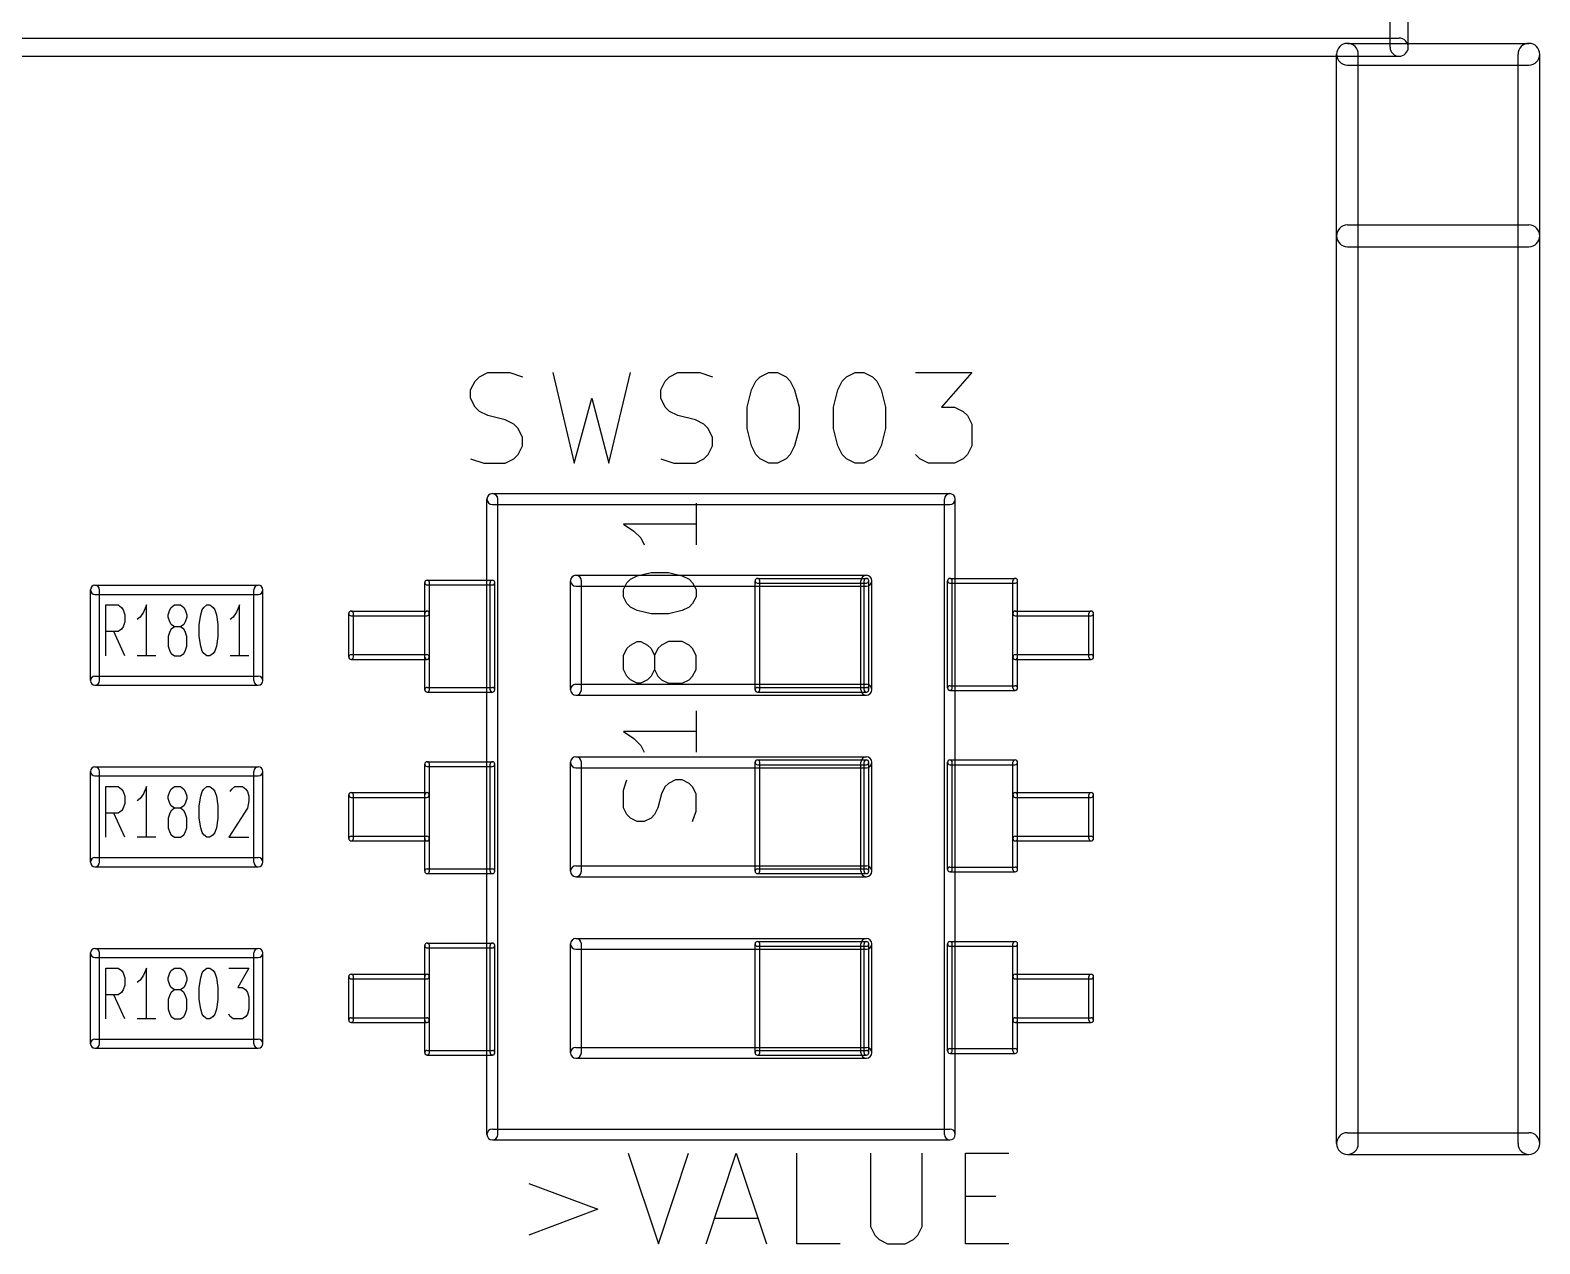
# Model space of a CAD drawing. Extents: x -29274 to 69862, y 23709 to 162744.
# Drawn here: x 52344 to 60660, y 43068 to 49752 of the extents above; entities that cross this region are included whole.
import ezdxf

# ---------------------------------------------------------------- set-up
doc = ezdxf.new("R2010")
doc.units = 0
doc.layers.add('BLACK', color=1, linetype='CONTINUOUS')

msp = doc.modelspace()

# ---------------------------------------------------------------- linework, layer by layer
at = {"layer": 'BLACK'}
for p, q in [((59835, 49659), (59835, 66981)), ((59935, 49659), (59935, 66981)), ((26815, 49709), (59885, 49709)), ((59600, 49680), (60600, 49680)), ((26815, 49609), (59885, 49609)), ((59540, 43620), (59540, 49620)), ((59660, 43620), (59660, 49620)), ((60540, 43620), (60540, 49620)), ((60660, 43620), (60660, 49620)), ((59600, 49560), (60600, 49560)), ((59600, 48680), (60600, 48680)), ((59600, 48560), (60600, 48560)), ((54770, 47772), (54794, 47820)), ((54794, 47820), (54818, 47844)), ((54818, 47844), (54865, 47868)), ((54865, 47868), (54985, 47868)), ((54985, 47868), (55056, 47844)), ((55222, 47868), (55341, 47368)), ((55532, 47368), (55651, 47868)), ((55817, 47772), (55841, 47820)), ((55841, 47820), (55865, 47844)), ((55865, 47844), (55912, 47868)), ((55912, 47868), (56032, 47868)), ((56032, 47868), (56103, 47844)), ((56317, 47772), (56341, 47820)), ((56341, 47820), (56365, 47844)), ((56365, 47844), (56412, 47868)), ((56412, 47868), (56460, 47868)), ((56460, 47868), (56508, 47844)), ((56508, 47844), (56531, 47820)), ((56531, 47820), (56555, 47772)), ((56793, 47772), (56817, 47820)), ((56817, 47820), (56841, 47844)), ((56841, 47844), (56888, 47868)), ((56888, 47868), (56936, 47868)), ((56936, 47868), (56984, 47844)), ((56984, 47844), (57007, 47820)), ((57007, 47820), (57031, 47772)), ((57221, 47868), (57531, 47868)), ((57531, 47868), (57364, 47677)), ((54770, 47725), (54770, 47772)), ((55817, 47725), (55817, 47772)), ((56293, 47677), (56317, 47772)), ((56555, 47772), (56579, 47677)), ((56769, 47677), (56793, 47772)), ((57031, 47772), (57055, 47677)), ((54794, 47677), (54770, 47725)), ((54818, 47653), (54794, 47677)), ((55341, 47368), (55437, 47725)), ((55437, 47725), (55532, 47368)), ((55841, 47677), (55817, 47725)), ((55865, 47653), (55841, 47677)), ((56293, 47558), (56293, 47677)), ((56579, 47677), (56579, 47558)), ((56769, 47558), (56769, 47677)), ((57055, 47677), (57055, 47558)), ((57364, 47677), (57436, 47677)), ((57436, 47677), (57483, 47653)), ((54865, 47630), (54818, 47653)), ((54961, 47606), (54865, 47630)), ((55008, 47582), (54961, 47606)), ((55032, 47558), (55008, 47582)), ((55912, 47630), (55865, 47653)), ((56008, 47606), (55912, 47630)), ((56055, 47582), (56008, 47606)), ((56079, 47558), (56055, 47582)), ((57483, 47653), (57507, 47630)), ((57507, 47630), (57531, 47582)), ((57531, 47582), (57531, 47463)), ((55056, 47510), (55032, 47558)), ((55056, 47463), (55056, 47510)), ((56103, 47510), (56079, 47558)), ((56103, 47463), (56103, 47510)), ((56317, 47463), (56293, 47558)), ((56579, 47558), (56555, 47463)), ((56793, 47463), (56769, 47558)), ((57055, 47558), (57031, 47463)), ((55008, 47391), (55032, 47415)), ((55032, 47415), (55056, 47463)), ((56055, 47391), (56079, 47415)), ((56079, 47415), (56103, 47463)), ((56341, 47415), (56317, 47463)), ((56365, 47391), (56341, 47415)), ((56531, 47415), (56508, 47391)), ((56555, 47463), (56531, 47415)), ((56817, 47415), (56793, 47463)), ((56841, 47391), (56817, 47415)), ((57007, 47415), (56984, 47391)), ((57031, 47463), (57007, 47415)), ((57245, 47391), (57221, 47415)), ((57507, 47415), (57483, 47391)), ((57531, 47463), (57507, 47415)), ((54770, 47391), (54842, 47368)), ((54842, 47368), (54961, 47368)), ((54961, 47368), (55008, 47391)), ((55817, 47391), (55889, 47368)), ((55889, 47368), (56008, 47368)), ((56008, 47368), (56055, 47391)), ((56412, 47368), (56365, 47391)), ((56460, 47368), (56412, 47368)), ((56508, 47391), (56460, 47368)), ((56888, 47368), (56841, 47391)), ((56936, 47368), (56888, 47368)), ((56984, 47391), (56936, 47368)), ((57293, 47368), (57245, 47391)), ((57436, 47368), (57293, 47368)), ((57483, 47391), (57436, 47368)), ((54860, 43670), (54860, 47170)), ((54890, 47200), (57410, 47200)), ((54920, 43670), (54920, 47170)), ((57380, 43670), (57380, 47170)), ((57440, 43670), (57440, 47170)), ((54890, 47140), (57410, 47140)), ((56012, 47147), (56012, 46918)), ((56012, 47032), (55612, 47032)), ((55612, 47032), (55669, 46994)), ((55669, 46994), (55707, 46956)), ((55707, 46956), (55726, 46918)), ((55350, 46750), (56950, 46750)), ((55650, 46728), (55688, 46747)), ((55688, 46747), (55764, 46766)), ((55764, 46766), (55860, 46766)), ((55860, 46766), (55936, 46747)), ((55936, 46747), (55974, 46728)), ((52675, 46170), (52675, 46670)), ((52700, 46695), (53600, 46695)), ((52725, 46170), (52725, 46670)), ((53575, 46170), (53575, 46670)), ((53625, 46170), (53625, 46670)), ((54517, 46120), (54517, 46710)), ((54530, 46723), (54890, 46723)), ((54530, 46697), (54890, 46697)), ((54543, 46120), (54543, 46710)), ((54877, 46120), (54877, 46710)), ((54903, 46120), (54903, 46710)), ((55320, 46120), (55320, 46720)), ((55350, 46690), (56950, 46690)), ((55380, 46120), (55380, 46720)), ((55612, 46671), (55631, 46709)), ((55612, 46632), (55612, 46671)), ((55631, 46709), (55650, 46728)), ((55974, 46728), (55993, 46709)), ((55993, 46709), (56012, 46671)), ((56012, 46671), (56012, 46632)), ((56337, 46120), (56337, 46720)), ((56350, 46733), (56950, 46733)), ((56350, 46707), (56950, 46707)), ((56363, 46120), (56363, 46720)), ((56920, 46120), (56920, 46720)), ((56937, 46120), (56937, 46720)), ((56963, 46120), (56963, 46720)), ((56980, 46120), (56980, 46720)), ((57397, 46130), (57397, 46720)), ((57410, 46733), (57770, 46733)), ((57410, 46707), (57770, 46707)), ((57423, 46130), (57423, 46720)), ((57757, 46130), (57757, 46720)), ((57783, 46130), (57783, 46720)), ((52700, 46645), (53600, 46645)), ((52761, 46307), (52761, 46587)), ((52761, 46587), (52829, 46587)), ((52829, 46587), (52847, 46573)), ((52847, 46573), (52855, 46560)), ((52984, 46587), (52967, 46547)), ((52984, 46307), (52984, 46587)), ((53112, 46560), (53120, 46573)), ((53120, 46573), (53138, 46587)), ((53138, 46587), (53172, 46587)), ((53172, 46587), (53189, 46573)), ((53189, 46573), (53198, 46560)), ((53291, 46560), (53300, 46573)), ((53300, 46573), (53317, 46587)), ((53317, 46587), (53334, 46587)), ((53334, 46587), (53351, 46573)), ((53351, 46573), (53360, 46560)), ((53497, 46587), (53480, 46547)), ((53497, 46307), (53497, 46587)), ((55631, 46594), (55612, 46632)), ((55650, 46575), (55631, 46594)), ((55688, 46556), (55650, 46575)), ((55974, 46575), (55936, 46556)), ((55993, 46594), (55974, 46575)), ((56012, 46632), (55993, 46594)), ((52855, 46560), (52864, 46533)), ((52864, 46493), (52855, 46467)), ((52864, 46533), (52864, 46493)), ((52949, 46520), (52932, 46507)), ((52967, 46547), (52949, 46520)), ((53103, 46533), (53112, 46560)), ((53103, 46520), (53103, 46533)), ((53112, 46493), (53103, 46520)), ((53120, 46480), (53112, 46493)), ((53198, 46493), (53189, 46480)), ((53198, 46560), (53206, 46533)), ((53206, 46520), (53198, 46493)), ((53206, 46533), (53206, 46520)), ((53274, 46480), (53283, 46533)), ((53283, 46533), (53291, 46560)), ((53360, 46560), (53369, 46533)), ((53369, 46533), (53377, 46480)), ((53462, 46520), (53445, 46507)), ((53480, 46547), (53462, 46520)), ((54098, 46300), (54098, 46540)), ((54111, 46553), (54529, 46553)), ((54111, 46527), (54529, 46527)), ((54124, 46300), (54124, 46540)), ((54517, 46300), (54517, 46540)), ((54543, 46300), (54543, 46540)), ((55764, 46537), (55688, 46556)), ((55860, 46537), (55764, 46537)), ((55936, 46556), (55860, 46537)), ((57757, 46300), (57757, 46540)), ((57770, 46553), (58188, 46553)), ((57770, 46527), (58188, 46527)), ((57783, 46300), (57783, 46540)), ((58176, 46300), (58176, 46540)), ((58202, 46300), (58202, 46540)), ((52829, 46440), (52761, 46440)), ((52864, 46307), (52804, 46440)), ((52847, 46453), (52829, 46440)), ((52855, 46467), (52847, 46453)), ((53112, 46440), (53103, 46413)), ((53103, 46413), (53103, 46360)), ((53120, 46453), (53112, 46440)), ((53138, 46467), (53120, 46480)), ((53138, 46467), (53120, 46453)), ((53172, 46467), (53138, 46467)), ((53189, 46480), (53172, 46467)), ((53189, 46453), (53172, 46467)), ((53198, 46440), (53189, 46453)), ((53206, 46413), (53198, 46440)), ((53206, 46360), (53206, 46413)), ((53274, 46413), (53274, 46480)), ((53283, 46360), (53274, 46413)), ((53377, 46413), (53369, 46360)), ((53377, 46480), (53377, 46413)), ((53103, 46360), (53112, 46333)), ((53112, 46333), (53120, 46320)), ((53189, 46320), (53198, 46333)), ((53198, 46333), (53206, 46360)), ((53291, 46333), (53283, 46360)), ((53300, 46320), (53291, 46333)), ((53360, 46333), (53351, 46320)), ((53369, 46360), (53360, 46333)), ((55612, 46309), (55631, 46347)), ((55631, 46347), (55650, 46366)), ((55650, 46366), (55688, 46385)), ((55688, 46385), (55707, 46385)), ((55707, 46385), (55745, 46366)), ((55745, 46366), (55764, 46347)), ((55764, 46347), (55783, 46309)), ((55802, 46347), (55783, 46309)), ((55821, 46366), (55802, 46347)), ((55860, 46385), (55821, 46366)), ((55936, 46385), (55860, 46385)), ((55974, 46366), (55936, 46385)), ((55993, 46347), (55974, 46366)), ((56012, 46309), (55993, 46347)), ((53035, 46307), (52932, 46307)), ((53120, 46320), (53138, 46307)), ((53138, 46307), (53172, 46307)), ((53172, 46307), (53189, 46320)), ((53317, 46307), (53300, 46320)), ((53334, 46307), (53317, 46307)), ((53351, 46320), (53334, 46307)), ((53548, 46307), (53445, 46307)), ((54111, 46313), (54529, 46313)), ((54111, 46287), (54529, 46287)), ((55612, 46232), (55612, 46309)), ((55783, 46309), (55783, 46232)), ((56012, 46232), (56012, 46309)), ((57770, 46313), (58188, 46313)), ((57770, 46287), (58188, 46287)), ((52700, 46195), (53600, 46195)), ((55631, 46194), (55612, 46232)), ((55650, 46175), (55631, 46194)), ((55688, 46156), (55650, 46175)), ((55745, 46175), (55707, 46156)), ((55764, 46194), (55745, 46175)), ((55783, 46232), (55764, 46194)), ((55783, 46232), (55802, 46194)), ((55802, 46194), (55821, 46175)), ((55821, 46175), (55860, 46156)), ((55936, 46156), (55974, 46175)), ((55974, 46175), (55993, 46194)), ((55993, 46194), (56012, 46232)), ((52700, 46145), (53600, 46145)), ((54530, 46133), (54890, 46133)), ((54530, 46107), (54890, 46107)), ((55350, 46150), (56950, 46150)), ((55350, 46090), (56950, 46090)), ((55707, 46156), (55688, 46156)), ((55860, 46156), (55936, 46156)), ((56350, 46133), (56950, 46133)), ((56350, 46107), (56950, 46107)), ((57410, 46142), (57770, 46142)), ((57410, 46116), (57770, 46116)), ((56012, 46004), (56012, 45775)), ((56012, 45889), (55612, 45889)), ((55612, 45889), (55669, 45851)), ((55669, 45851), (55707, 45813)), ((55350, 45750), (56950, 45750)), ((55707, 45813), (55726, 45775)), ((52675, 45170), (52675, 45670)), ((52700, 45695), (53600, 45695)), ((52725, 45170), (52725, 45670)), ((53575, 45170), (53575, 45670)), ((53625, 45170), (53625, 45670)), ((54517, 45120), (54517, 45710)), ((54530, 45723), (54890, 45723)), ((54530, 45697), (54890, 45697)), ((54543, 45120), (54543, 45710)), ((54877, 45120), (54877, 45710)), ((54903, 45120), (54903, 45710)), ((55320, 45120), (55320, 45720)), ((55350, 45690), (56950, 45690)), ((55380, 45120), (55380, 45720)), ((56337, 45120), (56337, 45720)), ((56350, 45733), (56950, 45733)), ((56350, 45707), (56950, 45707)), ((56363, 45120), (56363, 45720)), ((56920, 45120), (56920, 45720)), ((56937, 45120), (56937, 45720)), ((56963, 45120), (56963, 45720)), ((56980, 45120), (56980, 45720)), ((57397, 45130), (57397, 45720)), ((57410, 45733), (57770, 45733)), ((57410, 45707), (57770, 45707)), ((57423, 45130), (57423, 45720)), ((57757, 45130), (57757, 45720)), ((57783, 45130), (57783, 45720)), ((52700, 45645), (53600, 45645)), ((52761, 45307), (52761, 45587)), ((52761, 45587), (52829, 45587)), ((52829, 45587), (52847, 45573)), ((52984, 45587), (52967, 45547)), ((52984, 45307), (52984, 45587)), ((53120, 45573), (53138, 45587)), ((53138, 45587), (53172, 45587)), ((53172, 45587), (53189, 45573)), ((53300, 45573), (53317, 45587)), ((53317, 45587), (53334, 45587)), ((53334, 45587), (53351, 45573)), ((53454, 45573), (53471, 45587)), ((53471, 45587), (53514, 45587)), ((53514, 45587), (53531, 45573)), ((55612, 45566), (55631, 45623)), ((55840, 45585), (55821, 45547)), ((55860, 45604), (55840, 45585)), ((55898, 45623), (55860, 45604)), ((55936, 45623), (55898, 45623)), ((55974, 45604), (55936, 45623)), ((55993, 45585), (55974, 45604)), ((56012, 45547), (55993, 45585)), ((52847, 45573), (52855, 45560)), ((52855, 45560), (52864, 45533)), ((52864, 45493), (52855, 45467)), ((52864, 45533), (52864, 45493)), ((52949, 45520), (52932, 45507)), ((52967, 45547), (52949, 45520)), ((53103, 45533), (53112, 45560)), ((53103, 45520), (53103, 45533)), ((53112, 45493), (53103, 45520)), ((53112, 45560), (53120, 45573)), ((53120, 45480), (53112, 45493)), ((53189, 45573), (53198, 45560)), ((53198, 45493), (53189, 45480)), ((53198, 45560), (53206, 45533)), ((53206, 45520), (53198, 45493)), ((53206, 45533), (53206, 45520)), ((53274, 45480), (53283, 45533)), ((53283, 45533), (53291, 45560)), ((53291, 45560), (53300, 45573)), ((53351, 45573), (53360, 45560)), ((53360, 45560), (53369, 45533)), ((53369, 45533), (53377, 45480)), ((53445, 45560), (53454, 45573)), ((53531, 45573), (53540, 45560)), ((53540, 45560), (53548, 45533)), ((53548, 45507), (53540, 45467)), ((53548, 45533), (53548, 45507)), ((54098, 45300), (54098, 45540)), ((54111, 45553), (54529, 45553)), ((54111, 45527), (54529, 45527)), ((54124, 45300), (54124, 45540)), ((54517, 45300), (54517, 45540)), ((54543, 45300), (54543, 45540)), ((55612, 45470), (55612, 45566)), ((55821, 45547), (55802, 45470)), ((56012, 45451), (56012, 45547)), ((57757, 45300), (57757, 45540)), ((57770, 45553), (58188, 45553)), ((57770, 45527), (58188, 45527)), ((57783, 45300), (57783, 45540)), ((58176, 45300), (58176, 45540)), ((58202, 45300), (58202, 45540)), ((52829, 45440), (52761, 45440)), ((52864, 45307), (52804, 45440)), ((52847, 45453), (52829, 45440)), ((52855, 45467), (52847, 45453)), ((53112, 45440), (53103, 45413)), ((53103, 45413), (53103, 45360)), ((53120, 45453), (53112, 45440)), ((53138, 45467), (53120, 45480)), ((53138, 45467), (53120, 45453)), ((53172, 45467), (53138, 45467)), ((53189, 45480), (53172, 45467)), ((53189, 45453), (53172, 45467)), ((53198, 45440), (53189, 45453)), ((53206, 45413), (53198, 45440)), ((53206, 45360), (53206, 45413)), ((53274, 45413), (53274, 45480)), ((53283, 45360), (53274, 45413)), ((53377, 45413), (53369, 45360)), ((53377, 45480), (53377, 45413)), ((53540, 45467), (53437, 45307)), ((55631, 45432), (55612, 45470)), ((55650, 45413), (55631, 45432)), ((55688, 45394), (55650, 45413)), ((55764, 45413), (55726, 45394)), ((55783, 45432), (55764, 45413)), ((55802, 45470), (55783, 45432)), ((55993, 45394), (56012, 45451)), ((53103, 45360), (53112, 45333)), ((53112, 45333), (53120, 45320)), ((53189, 45320), (53198, 45333)), ((53198, 45333), (53206, 45360)), ((53291, 45333), (53283, 45360)), ((53300, 45320), (53291, 45333)), ((53360, 45333), (53351, 45320)), ((53369, 45360), (53360, 45333)), ((55726, 45394), (55688, 45394)), ((53035, 45307), (52932, 45307)), ((53120, 45320), (53138, 45307)), ((53138, 45307), (53172, 45307)), ((53172, 45307), (53189, 45320)), ((53317, 45307), (53300, 45320)), ((53334, 45307), (53317, 45307)), ((53351, 45320), (53334, 45307)), ((53437, 45307), (53548, 45307)), ((54111, 45313), (54529, 45313)), ((54111, 45287), (54529, 45287)), ((57770, 45313), (58188, 45313)), ((57770, 45287), (58188, 45287)), ((52700, 45195), (53600, 45195)), ((52700, 45145), (53600, 45145)), ((54530, 45133), (54890, 45133)), ((54530, 45107), (54890, 45107)), ((55350, 45150), (56950, 45150)), ((55350, 45090), (56950, 45090)), ((56350, 45133), (56950, 45133)), ((56350, 45107), (56950, 45107)), ((57410, 45143), (57770, 45143)), ((57410, 45117), (57770, 45117)), ((55350, 44750), (56950, 44750)), ((52675, 44170), (52675, 44670)), ((52700, 44695), (53600, 44695)), ((52725, 44170), (52725, 44670)), ((53575, 44170), (53575, 44670)), ((53625, 44170), (53625, 44670)), ((54517, 44121), (54517, 44711)), ((54530, 44724), (54890, 44724)), ((54530, 44698), (54890, 44698)), ((54543, 44121), (54543, 44711)), ((54877, 44121), (54877, 44711)), ((54903, 44121), (54903, 44711)), ((55320, 44120), (55320, 44720)), ((55350, 44690), (56950, 44690)), ((55380, 44120), (55380, 44720)), ((56337, 44120), (56337, 44720)), ((56350, 44733), (56950, 44733)), ((56350, 44707), (56950, 44707)), ((56363, 44120), (56363, 44720)), ((56920, 44120), (56920, 44720)), ((56937, 44120), (56937, 44720)), ((56963, 44120), (56963, 44720)), ((56980, 44120), (56980, 44720)), ((57397, 44130), (57397, 44720)), ((57410, 44733), (57770, 44733)), ((57410, 44707), (57770, 44707)), ((57423, 44130), (57423, 44720)), ((57757, 44130), (57757, 44720)), ((57783, 44130), (57783, 44720)), ((52700, 44645), (53600, 44645)), ((52761, 44307), (52761, 44587)), ((52761, 44587), (52829, 44587)), ((52829, 44587), (52847, 44573)), ((52984, 44587), (52967, 44547)), ((52984, 44307), (52984, 44587)), ((53120, 44573), (53138, 44587)), ((53138, 44587), (53172, 44587)), ((53172, 44587), (53189, 44573)), ((53300, 44573), (53317, 44587)), ((53317, 44587), (53334, 44587)), ((53334, 44587), (53351, 44573)), ((53437, 44587), (53548, 44587)), ((53548, 44587), (53488, 44480)), ((52847, 44573), (52855, 44560)), ((52855, 44560), (52864, 44533)), ((52864, 44533), (52864, 44493)), ((52949, 44520), (52932, 44507)), ((52967, 44547), (52949, 44520)), ((53103, 44533), (53112, 44560)), ((53103, 44520), (53103, 44533)), ((53112, 44493), (53103, 44520)), ((53112, 44560), (53120, 44573)), ((53189, 44573), (53198, 44560)), ((53198, 44560), (53206, 44533)), ((53206, 44520), (53198, 44493)), ((53206, 44533), (53206, 44520)), ((53274, 44480), (53283, 44533)), ((53283, 44533), (53291, 44560)), ((53291, 44560), (53300, 44573)), ((53351, 44573), (53360, 44560)), ((53360, 44560), (53369, 44533)), ((53369, 44533), (53377, 44480)), ((54098, 44300), (54098, 44540)), ((54111, 44553), (54529, 44553)), ((54111, 44527), (54529, 44527)), ((54124, 44300), (54124, 44540)), ((54517, 44300), (54517, 44540)), ((54543, 44300), (54543, 44540)), ((57757, 44300), (57757, 44540)), ((57770, 44553), (58188, 44553)), ((57770, 44527), (58188, 44527)), ((57783, 44300), (57783, 44540)), ((58176, 44300), (58176, 44540)), ((58202, 44300), (58202, 44540)), ((52829, 44440), (52761, 44440)), ((52864, 44307), (52804, 44440)), ((52847, 44453), (52829, 44440)), ((52855, 44467), (52847, 44453)), ((52864, 44493), (52855, 44467)), ((53112, 44440), (53103, 44413)), ((53103, 44413), (53103, 44360)), ((53120, 44480), (53112, 44493)), ((53120, 44453), (53112, 44440)), ((53138, 44467), (53120, 44480)), ((53138, 44467), (53120, 44453)), ((53172, 44467), (53138, 44467)), ((53189, 44480), (53172, 44467)), ((53189, 44453), (53172, 44467)), ((53198, 44493), (53189, 44480)), ((53198, 44440), (53189, 44453)), ((53206, 44413), (53198, 44440)), ((53206, 44360), (53206, 44413)), ((53274, 44413), (53274, 44480)), ((53283, 44360), (53274, 44413)), ((53377, 44413), (53369, 44360)), ((53377, 44480), (53377, 44413)), ((53488, 44480), (53514, 44480)), ((53514, 44480), (53531, 44467)), ((53531, 44467), (53540, 44453)), ((53540, 44453), (53548, 44427)), ((53548, 44427), (53548, 44360)), ((53103, 44360), (53112, 44333)), ((53112, 44333), (53120, 44320)), ((53189, 44320), (53198, 44333)), ((53198, 44333), (53206, 44360)), ((53291, 44333), (53283, 44360)), ((53300, 44320), (53291, 44333)), ((53360, 44333), (53351, 44320)), ((53369, 44360), (53360, 44333)), ((53445, 44320), (53437, 44333)), ((53540, 44333), (53531, 44320)), ((53548, 44360), (53540, 44333)), ((53035, 44307), (52932, 44307)), ((53120, 44320), (53138, 44307)), ((53138, 44307), (53172, 44307)), ((53172, 44307), (53189, 44320)), ((53317, 44307), (53300, 44320)), ((53334, 44307), (53317, 44307)), ((53351, 44320), (53334, 44307)), ((53462, 44307), (53445, 44320)), ((53514, 44307), (53462, 44307)), ((53531, 44320), (53514, 44307)), ((54111, 44313), (54529, 44313)), ((54111, 44287), (54529, 44287)), ((57770, 44313), (58188, 44313)), ((57770, 44287), (58188, 44287)), ((52700, 44195), (53600, 44195)), ((52700, 44145), (53600, 44145)), ((54530, 44133), (54890, 44133)), ((54530, 44107), (54890, 44107)), ((55350, 44150), (56950, 44150)), ((55350, 44090), (56950, 44090)), ((56350, 44133), (56950, 44133)), ((56350, 44107), (56950, 44107)), ((57410, 44143), (57770, 44143)), ((57410, 44117), (57770, 44117)), ((54890, 43700), (57410, 43700)), ((59600, 43680), (60600, 43680)), ((54890, 43640), (57410, 43640)), ((55638, 43568), (55804, 43068)), ((55804, 43068), (55971, 43568)), ((56067, 43068), (56233, 43568)), ((56233, 43568), (56400, 43068)), ((56567, 43068), (56567, 43568)), ((56972, 43568), (56972, 43163)), ((57258, 43163), (57258, 43568)), ((57496, 43068), (57496, 43568)), ((57496, 43568), (57734, 43568)), ((59600, 43560), (60600, 43560)), ((55090, 43401), (55471, 43258)), ((57496, 43330), (57663, 43330)), ((55471, 43258), (55090, 43115)), ((56114, 43210), (56352, 43210)), ((56972, 43163), (56996, 43115)), ((57234, 43115), (57258, 43163)), ((56996, 43115), (57020, 43091)), ((57020, 43091), (57067, 43068)), ((57163, 43068), (57210, 43091)), ((57210, 43091), (57234, 43115)), ((56805, 43068), (56567, 43068)), ((57067, 43068), (57163, 43068)), ((57734, 43068), (57496, 43068))]:
    msp.add_line(p, q, dxfattribs=at)
for centre, radius, start, end in [((59600, 49620), 60, 90, 270), ((59600, 49620), 60, 360, 540), ((59885, 49659), 50, 180, 360), ((59885, 49659), 50, 270, 450), ((60600, 49620), 60, 360, 540), ((60600, 49620), 60, 270, 450), ((59600, 48620), 60, 90, 270), ((60600, 48620), 60, 270, 450), ((54890, 47170), 30, 360, 540), ((54890, 47170), 30, 90, 270), ((57410, 47170), 30, 360, 540), ((57410, 47170), 30, 270, 450), ((55350, 46720), 30, 360, 540), ((55350, 46720), 30, 90, 270), ((56950, 46720), 30, 360, 540), ((56950, 46720), 30, 270, 450), ((52700, 46670), 25, 360, 540), ((52700, 46670), 25, 90, 270), ((53600, 46670), 25, 360, 540), ((53600, 46670), 25, 270, 450), ((54530, 46710), 13, 360, 540), ((54530, 46710), 13, 90, 270), ((54890, 46710), 13, 360, 540), ((54890, 46710), 13, 270, 450), ((56350, 46720), 13, 360, 540), ((56350, 46720), 13, 90, 270), ((56950, 46720), 13, 360, 540), ((56950, 46720), 13, 270, 450), ((57410, 46720), 13, 360, 540), ((57410, 46720), 13, 90, 270), ((57770, 46720), 13, 360, 540), ((57770, 46720), 13, 270, 450), ((54111, 46540), 13, 360, 540), ((54111, 46540), 13, 90, 270), ((54530, 46540), 13, 360, 540), ((54529, 46540), 13, 270, 450), ((57770, 46540), 13, 360, 540), ((57770, 46540), 13, 90, 270), ((58189, 46540), 13, 360, 540), ((58188, 46540), 13, 270, 450), ((54111, 46300), 13, 90, 270), ((54111, 46300), 13, 180, 360), ((54530, 46300), 13, 180, 360), ((54529, 46300), 13, 270, 450), ((57770, 46300), 13, 90, 270), ((57770, 46300), 13, 180, 360), ((58189, 46300), 13, 180, 360), ((58188, 46300), 13, 270, 450), ((52700, 46170), 25, 90, 270), ((52700, 46170), 25, 180, 360), ((53600, 46170), 25, 180, 360), ((53600, 46170), 25, 270, 450), ((54530, 46120), 13, 90, 270), ((54530, 46120), 13, 180, 360), ((54890, 46120), 13, 180, 360), ((54890, 46120), 13, 270, 450), ((55350, 46120), 30, 90, 270), ((55350, 46120), 30, 180, 360), ((56350, 46120), 13, 90, 270), ((56350, 46120), 13, 180, 360), ((56950, 46120), 30, 180, 360), ((56950, 46120), 13, 180, 360), ((56950, 46120), 30, 270, 450), ((56950, 46120), 13, 270, 450), ((57410, 46129), 13, 90, 270), ((57410, 46130), 13, 180, 360), ((57770, 46130), 13, 180, 360), ((57770, 46129), 13, 270, 450), ((55350, 45720), 30, 360, 540), ((55350, 45720), 30, 90, 270), ((56950, 45720), 30, 360, 540), ((56950, 45720), 30, 270, 450), ((52700, 45670), 25, 360, 540), ((52700, 45670), 25, 90, 270), ((53600, 45670), 25, 360, 540), ((53600, 45670), 25, 270, 450), ((54530, 45710), 13, 360, 540), ((54530, 45710), 13, 90, 270), ((54890, 45710), 13, 360, 540), ((54890, 45710), 13, 270, 450), ((56350, 45720), 13, 360, 540), ((56350, 45720), 13, 90, 270), ((56950, 45720), 13, 360, 540), ((56950, 45720), 13, 270, 450), ((57410, 45720), 13, 360, 540), ((57410, 45720), 13, 90, 270), ((57770, 45720), 13, 360, 540), ((57770, 45720), 13, 270, 450), ((54111, 45540), 13, 360, 540), ((54111, 45540), 13, 90, 270), ((54530, 45540), 13, 360, 540), ((54529, 45540), 13, 270, 450), ((57770, 45540), 13, 360, 540), ((57770, 45540), 13, 90, 270), ((58189, 45540), 13, 360, 540), ((58188, 45540), 13, 270, 450), ((54111, 45300), 13, 90, 270), ((54111, 45300), 13, 180, 360), ((54530, 45300), 13, 180, 360), ((54529, 45300), 13, 270, 450), ((57770, 45300), 13, 90, 270), ((57770, 45300), 13, 180, 360), ((58189, 45300), 13, 180, 360), ((58188, 45300), 13, 270, 450), ((52700, 45170), 25, 90, 270), ((52700, 45170), 25, 180, 360), ((53600, 45170), 25, 180, 360), ((53600, 45170), 25, 270, 450), ((54530, 45120), 13, 90, 270), ((54530, 45120), 13, 180, 360), ((54890, 45120), 13, 180, 360), ((54890, 45120), 13, 270, 450), ((55350, 45120), 30, 90, 270), ((55350, 45120), 30, 180, 360), ((56350, 45120), 13, 90, 270), ((56350, 45120), 13, 180, 360), ((56950, 45120), 30, 180, 360), ((56950, 45120), 13, 180, 360), ((56950, 45120), 30, 270, 450), ((56950, 45120), 13, 270, 450), ((57410, 45130), 13, 90, 270), ((57410, 45130), 13, 180, 360), ((57770, 45130), 13, 180, 360), ((57770, 45130), 13, 270, 450), ((55350, 44720), 30, 360, 540), ((55350, 44720), 30, 90, 270), ((56950, 44720), 30, 360, 540), ((56950, 44720), 30, 270, 450), ((52700, 44670), 25, 360, 540), ((52700, 44670), 25, 90, 270), ((53600, 44670), 25, 360, 540), ((53600, 44670), 25, 270, 450), ((54530, 44711), 13, 360, 540), ((54530, 44711), 13, 90, 270), ((54890, 44711), 13, 360, 540), ((54890, 44711), 13, 270, 450), ((56350, 44720), 13, 360, 540), ((56350, 44720), 13, 90, 270), ((56950, 44720), 13, 360, 540), ((56950, 44720), 13, 270, 450), ((57410, 44720), 13, 360, 540), ((57410, 44720), 13, 90, 270), ((57770, 44720), 13, 360, 540), ((57770, 44720), 13, 270, 450), ((54111, 44540), 13, 360, 540), ((54111, 44540), 13, 90, 270), ((54530, 44540), 13, 360, 540), ((54529, 44540), 13, 270, 450), ((57770, 44540), 13, 360, 540), ((57770, 44540), 13, 90, 270), ((58189, 44540), 13, 360, 540), ((58188, 44540), 13, 270, 450), ((54111, 44300), 13, 90, 270), ((54111, 44300), 13, 180, 360), ((54530, 44300), 13, 180, 360), ((54529, 44300), 13, 270, 450), ((57770, 44300), 13, 90, 270), ((57770, 44300), 13, 180, 360), ((58189, 44300), 13, 180, 360), ((58188, 44300), 13, 270, 450), ((52700, 44170), 25, 90, 270), ((52700, 44170), 25, 180, 360), ((53600, 44170), 25, 180, 360), ((53600, 44170), 25, 270, 450), ((54530, 44120), 13, 90, 270), ((54530, 44121), 13, 180, 360), ((54890, 44121), 13, 180, 360), ((54890, 44120), 13, 270, 450), ((55350, 44120), 30, 90, 270), ((55350, 44120), 30, 180, 360), ((56350, 44120), 13, 90, 270), ((56350, 44120), 13, 180, 360), ((56950, 44120), 30, 180, 360), ((56950, 44120), 13, 180, 360), ((56950, 44120), 30, 270, 450), ((56950, 44120), 13, 270, 450), ((57410, 44130), 13, 90, 270), ((57410, 44130), 13, 180, 360), ((57770, 44130), 13, 180, 360), ((57770, 44130), 13, 270, 450), ((54890, 43670), 30, 90, 270), ((54890, 43670), 30, 180, 360), ((57410, 43670), 30, 180, 360), ((57410, 43670), 30, 270, 450), ((59600, 43620), 60, 90, 270), ((60600, 43620), 60, 270, 450), ((59600, 43620), 60, 180, 360), ((60600, 43620), 60, 180, 360)]:
    msp.add_arc(centre, radius, start, end, dxfattribs=at)

doc.saveas('drawing.dxf')
